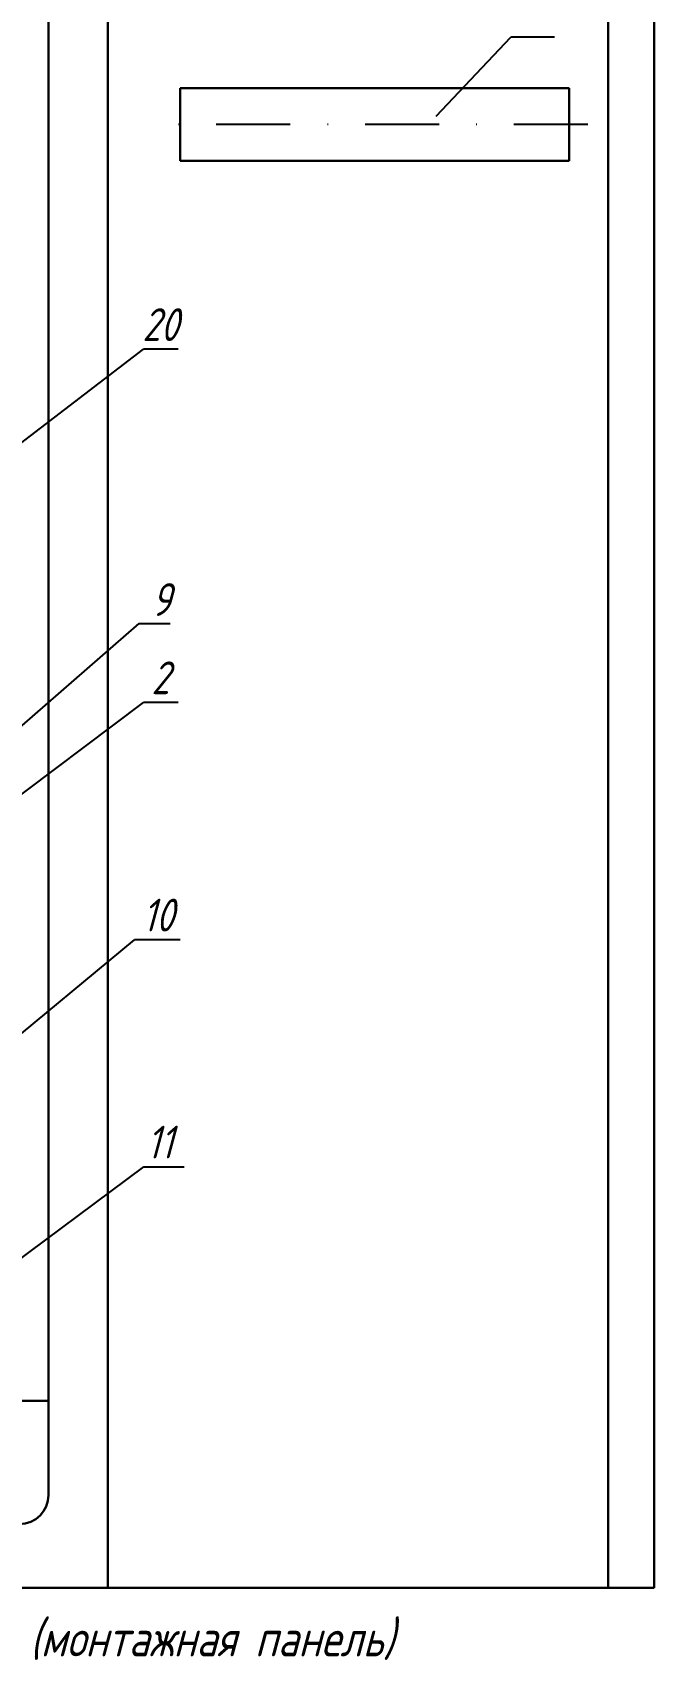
# Model space of a CAD drawing. Header units: millimetres. Extents: x 1012 to 5632, y 4 to 1530.
# Drawn here: x 1316.9 to 1402.2, y 341.3 to 565.6 of the extents above; entities that cross this region are included whole.
import ezdxf

# ---------------------------------------------------------------- set-up
doc = ezdxf.new("R2010")
doc.units = ezdxf.units.MM
doc.linetypes.add('DASHDOTX2', pattern=[50.8, 25.4, -12.7, 0, -12.7])
doc.layers.add('АСУТП', color=7, linetype='Continuous')
doc.layers.add('ссылки', color=7, linetype='Continuous')
doc.styles.get("Standard").update_dxf_attribs({"font": 'GOST_A.TTF', "width": 0.8, "oblique": 15, "height": 3})

msp = doc.modelspace()

# ---------------------------------------------------------------- linework, layer by layer
at = {"color": 7, "lineweight": 30}
for p, q in [((1319.0824, 624.544), (1319.0824, 377.7865)), ((1390.5111, 558.0308), (1337.1312, 558.0308)), ((1337.1312, 548.0308), (1337.1312, 558.0308)), ((1390.5111, 548.0308), (1390.5111, 558.0308)), ((1390.5111, 548.0308), (1337.1312, 548.0308)), ((1309.0824, 377.7865), (1319.0824, 377.7865))]:
    msp.add_line(p, q, dxfattribs=at)
at = {"color": 7}
for p, q in [((1372.2859, 554.1808), (1382.518, 565.039)), ((1388.5272, 565.039), (1382.518, 565.039)), ((1307.3572, 503.1953), (1332.102, 522.1631)), ((1336.8612, 522.1631), (1332.102, 522.1631)), ((1291.0661, 449.25), (1331.5, 484.5)), ((1331.5, 484.5), (1335.75, 484.5)), ((1306.8572, 454.6953), (1332.102, 473.6631)), ((1336.8612, 473.6631), (1332.102, 473.6631)), ((1302.3493, 417.4236), (1330.872, 441.0842)), ((1337.1312, 441.0842), (1330.872, 441.0842)), ((1303.9367, 388.9151), (1332.1657, 409.912)), ((1332.1657, 409.912), (1337.7029, 409.912))]:
    msp.add_line(p, q, dxfattribs=at)
at = {"color": 7, "linetype": 'DASHDOTX2', "ltscale": 0.4}
msp.add_line((1393.0982, 553.0289), (1335.9583, 553.0289), dxfattribs=at)
at = {"layer": 'АСУТП', "lineweight": 30}
for p, q in [((1327.2074, 652.0938), (1327.2074, 352.0938)), ((1395.8578, 652.0938), (1395.8578, 352.0938)), ((1402.2074, 652.0938), (1402.2074, 352.0938)), ((1319.0824, 639.3438), (1319.0824, 364.8438)), ((1327.2074, 352.0938), (1139.7074, 352.0938)), ((1402.2074, 352.0938), (1327.2074, 352.0938))]:
    msp.add_line(p, q, dxfattribs=at)
msp.add_arc((1315.0824, 364.8438), 4, 270, 0, dxfattribs=at)

# ---------------------------------------------------------------- texts
at = {"layer": 'ссылки', "color": 7, "oblique": 15}
for s, height, p in [('20', 4.5, (1331.9428, 523.3068)), ('9', 4.5, (1333.1928, 485.5568)), ('2', 4.5, (1333.1928, 474.8068)), ('10', 4.5, (1331.9628, 442.2279)), ('11', 4.5, (1332.5345, 411.0556)), ('    Щит ЩМП-6-0 IP54. Вид на внутренней плоскости. Передняя стенка (монтажная панель)', 5, (1126.3573, 342.6861))]:
    msp.add_text(s, height=height, dxfattribs=at).set_placement(p)

doc.saveas('drawing.dxf')
